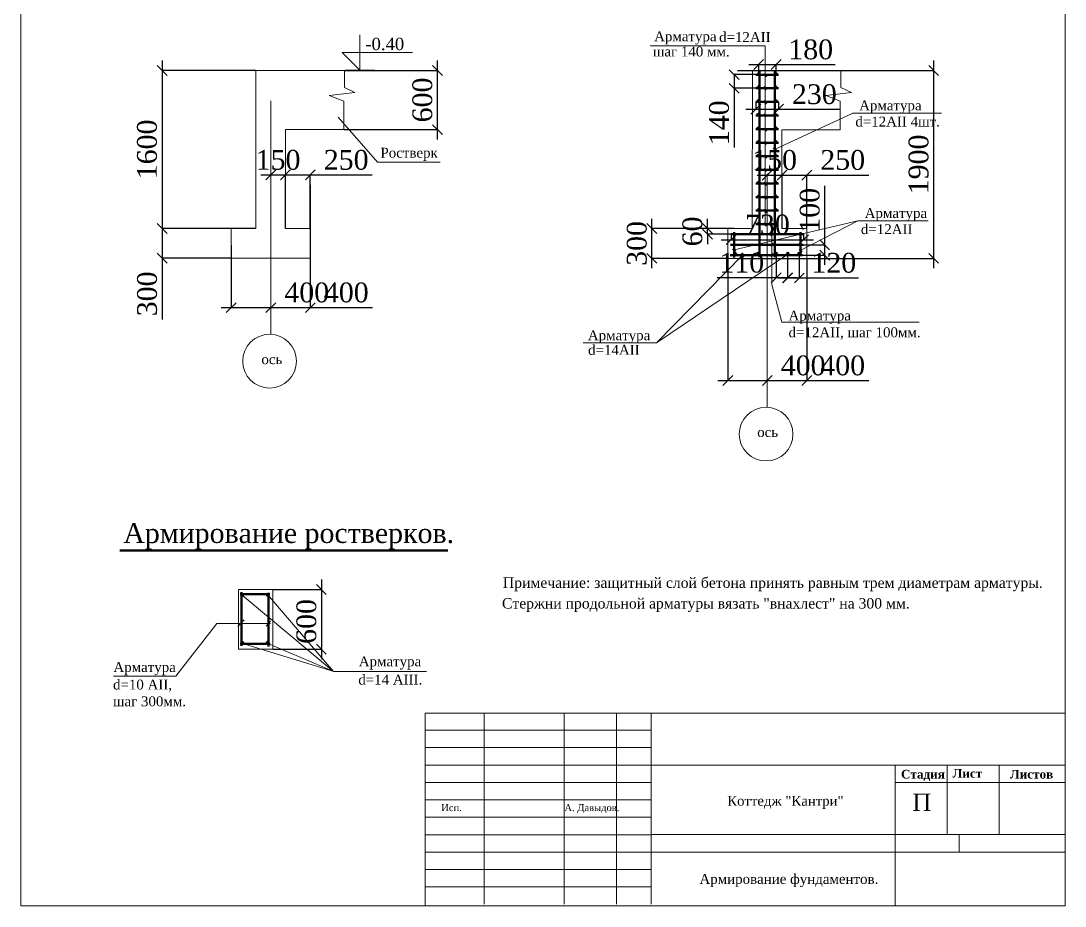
# Model space of a CAD drawing. Extents: x 1526320 to 3332998, y -546296 to 333165.
# Drawn here: x 1635852 to 1646413, y -540591 to -531638 of the extents above; entities that cross this region are included whole.
import ezdxf

# ---------------------------------------------------------------- set-up
doc = ezdxf.new("R2010")
doc.units = 0
doc.header["$LTSCALE"] = 500
doc.header["$MEASUREMENT"] = 0
doc.layers.get('0').update_dxf_attribs({"linetype": 'CONTINUOUS', "lineweight": 0})
for name, color, linetype, lineweight in [('Для печати', 250, 'CONTINUOUS', 0), ('КР. ф-ты сечения', 3, 'CONTINUOUS', 5), ('Рамка и штамп', 252, 'CONTINUOUS', 15)]:
    doc.layers.add(name, color=color, linetype=linetype, lineweight=lineweight)
doc.styles.add('NAKLON', font='TIMESBD.TTF', dxfattribs={"height": 500})
doc.styles.get("Standard").update_dxf_attribs({"font": 'TIMES.TTF', "height": 150})
doc.dimstyles.new('ISO-25', dxfattribs={"dimtxt": 300, "dimasz": 100, "dimexe": 0, "dimexo": 0, "dimgap": 50, "dimtad": 1, "dimdec": 0, "dimrnd": 10, "dimtxsty": 'Standard', "dimblk": 'OBLIQUE', "dimcen": 100, "dimdle": 100, "dimadec": 0, "dimazin": 0, "dimtfac": 1, "dimtdec": 0, "dimtmove": 0, "dimatfit": 3, "dimldrblk": 'OBLIQUE', "dimfxl": 0, "dimarcsym": 0})

# ---------------------------------------------------------------- blocks, each defined once
blk = doc.blocks.new('_Oblique')
at = {"color": 0, "linetype": 'ByBlock', "lineweight": -2}
blk.add_line((-0.5, -0.5), (0.5, 0.5), dxfattribs=at)
blk = doc.blocks.new('*D788')
at = {"layer": 'Для печати', "color": 0, "linetype": 'Continuous', "lineweight": -2, "ltscale": 0.13}
for p, q in [((1643001, -534035), (1643001, -535276)), ((1642901, -535276), (1643401, -535276)), ((1643401, -535275), (1643401, -535276)), ((1643401, -535276), (1644028, -535276))]:
    blk.add_line(p, q, dxfattribs=at)
at = {"layer": 'Для печати', "color": 0, "linetype": 'Continuous', "lineweight": -2, "ltscale": 0.13, "xscale": 100, "yscale": 100, "zscale": 100, "rotation": 180}
blk.add_blockref('_Oblique', (1643001, -535276), dxfattribs=at)
at = {"layer": 'Для печати', "color": 0, "linetype": 'Continuous', "lineweight": -2, "ltscale": 0.13, "xscale": 100, "yscale": 100, "zscale": 100}
blk.add_blockref('_Oblique', (1643401, -535276), dxfattribs=at)
at = {"layer": 'Для печати', "color": 0, "linetype": 'Continuous', "lineweight": 9, "ltscale": 0.13, "insert": (1643764, -535124), "char_height": 200, "attachment_point": 5}
blk.add_mtext('400', dxfattribs=at)
blk = doc.blocks.new('*D789')
at = {"layer": 'Для печати', "color": 0, "linetype": 'Continuous', "lineweight": -2, "ltscale": 0.13}
for p, q in [((1643800, -534036), (1643800, -535276)), ((1643301, -535276), (1643800, -535276)), ((1643401, -535275), (1643401, -535276)), ((1643800, -535276), (1644427, -535276))]:
    blk.add_line(p, q, dxfattribs=at)
at = {"layer": 'Для печати', "color": 0, "linetype": 'Continuous', "lineweight": -2, "ltscale": 0.13, "xscale": 100, "yscale": 100, "zscale": 100, "rotation": 180}
blk.add_blockref('_Oblique', (1643401, -535276), dxfattribs=at)
at = {"layer": 'Для печати', "color": 0, "linetype": 'Continuous', "lineweight": -2, "ltscale": 0.13, "xscale": 100, "yscale": 100, "zscale": 100}
blk.add_blockref('_Oblique', (1643800, -535276), dxfattribs=at)
at = {"layer": 'Для печати', "color": 0, "linetype": 'Continuous', "lineweight": 9, "ltscale": 0.13, "insert": (1644164, -535124), "char_height": 200, "attachment_point": 5}
blk.add_mtext('400', dxfattribs=at)
blk = doc.blocks.new('*D790')
at = {"layer": 'КР. ф-ты сечения', "color": 0, "linetype": 'Continuous', "lineweight": -2, "ltscale": 0.13}
for p, q in [((1643982, -533903), (1643982, -533305)), ((1643755, -533903), (1643982, -533903)), ((1643982, -534107), (1643982, -533903)), ((1643755, -534007), (1643982, -534007))]:
    blk.add_line(p, q, dxfattribs=at)
at = {"layer": 'КР. ф-ты сечения', "color": 0, "linetype": 'Continuous', "lineweight": -2, "ltscale": 0.13, "xscale": 100, "yscale": 100, "zscale": 100}
for p, rotation in [((1643982, -533903), 90), ((1643982, -534007), 270)]:
    blk.add_blockref('_Oblique', p, dxfattribs=dict(at, rotation=rotation))
at = {"layer": 'КР. ф-ты сечения', "color": 0, "linetype": 'Continuous', "lineweight": 9, "ltscale": 0.13, "insert": (1643831, -533554), "char_height": 200, "attachment_point": 5, "rotation": 90}
blk.add_mtext('100', dxfattribs=at)
blk = doc.blocks.new('*D791')
at = {"layer": 'КР. ф-ты сечения', "color": 0, "linetype": 'Continuous', "lineweight": -2, "ltscale": 0.13}
for p, q in [((1643492, -533995), (1643492, -534237)), ((1643606, -533997), (1643606, -534237)), ((1643492, -534237), (1642894, -534237)), ((1643706, -534237), (1643492, -534237))]:
    blk.add_line(p, q, dxfattribs=at)
at = {"layer": 'КР. ф-ты сечения', "color": 0, "linetype": 'Continuous', "lineweight": -2, "ltscale": 0.13, "xscale": 100, "yscale": 100, "zscale": 100, "rotation": 180}
blk.add_blockref('_Oblique', (1643492, -534237), dxfattribs=at)
at = {"layer": 'КР. ф-ты сечения', "color": 0, "linetype": 'Continuous', "lineweight": -2, "ltscale": 0.13, "xscale": 100, "yscale": 100, "zscale": 100}
blk.add_blockref('_Oblique', (1643606, -534237), dxfattribs=at)
at = {"layer": 'КР. ф-ты сечения', "color": 0, "linetype": 'Continuous', "lineweight": 9, "ltscale": 0.13, "insert": (1643143, -534085), "char_height": 200, "attachment_point": 5}
blk.add_mtext('110', dxfattribs=at)
blk = doc.blocks.new('*D792')
at = {"layer": 'КР. ф-ты сечения', "color": 0, "linetype": 'Continuous', "lineweight": -2, "ltscale": 0.13}
for p, q in [((1643607, -533996), (1643607, -534238)), ((1643725, -533996), (1643725, -534238)), ((1643507, -534238), (1643725, -534238)), ((1643725, -534238), (1644323, -534238))]:
    blk.add_line(p, q, dxfattribs=at)
at = {"layer": 'КР. ф-ты сечения', "color": 0, "linetype": 'Continuous', "lineweight": -2, "ltscale": 0.13, "xscale": 100, "yscale": 100, "zscale": 100, "rotation": 180}
blk.add_blockref('_Oblique', (1643607, -534238), dxfattribs=at)
at = {"layer": 'КР. ф-ты сечения', "color": 0, "linetype": 'Continuous', "lineweight": -2, "ltscale": 0.13, "xscale": 100, "yscale": 100, "zscale": 100}
blk.add_blockref('_Oblique', (1643725, -534238), dxfattribs=at)
at = {"layer": 'КР. ф-ты сечения', "color": 0, "linetype": 'Continuous', "lineweight": 9, "ltscale": 0.13, "insert": (1644074, -534086), "char_height": 200, "attachment_point": 5}
blk.add_mtext('120', dxfattribs=at)
blk = doc.blocks.new('*D793')
at = {"layer": 'КР. ф-ты сечения', "color": 0, "linetype": 'Continuous', "lineweight": -2, "ltscale": 0.13}
for p, q in [((1642936, -533851), (1643868, -533851)), ((1643036, -533796), (1643036, -533851)), ((1643768, -533796), (1643768, -533851))]:
    blk.add_line(p, q, dxfattribs=at)
at = {"layer": 'КР. ф-ты сечения', "color": 0, "linetype": 'Continuous', "lineweight": -2, "ltscale": 0.13, "xscale": 100, "yscale": 100, "zscale": 100, "rotation": 180}
blk.add_blockref('_Oblique', (1643036, -533851), dxfattribs=at)
at = {"layer": 'КР. ф-ты сечения', "color": 0, "linetype": 'Continuous', "lineweight": -2, "ltscale": 0.13, "xscale": 100, "yscale": 100, "zscale": 100}
blk.add_blockref('_Oblique', (1643768, -533851), dxfattribs=at)
at = {"layer": 'КР. ф-ты сечения', "color": 0, "linetype": 'Continuous', "lineweight": 9, "ltscale": 0.13, "insert": (1643402, -533699), "char_height": 200, "attachment_point": 5}
blk.add_mtext('730', dxfattribs=at)
blk = doc.blocks.new('*D794')
at = {"layer": 'КР. ф-ты сечения', "color": 0, "linetype": 'Continuous', "lineweight": -2, "ltscale": 0.13}
for p, q in [((1643285, -532458), (1643285, -532532)), ((1643514, -532458), (1643514, -532532)), ((1643185, -532532), (1643514, -532532)), ((1643514, -532532), (1644140, -532532))]:
    blk.add_line(p, q, dxfattribs=at)
at = {"layer": 'КР. ф-ты сечения', "color": 0, "linetype": 'Continuous', "lineweight": -2, "ltscale": 0.13, "xscale": 100, "yscale": 100, "zscale": 100, "rotation": 180}
blk.add_blockref('_Oblique', (1643285, -532532), dxfattribs=at)
at = {"layer": 'КР. ф-ты сечения', "color": 0, "linetype": 'Continuous', "lineweight": -2, "ltscale": 0.13, "xscale": 100, "yscale": 100, "zscale": 100}
blk.add_blockref('_Oblique', (1643514, -532532), dxfattribs=at)
at = {"layer": 'КР. ф-ты сечения', "color": 0, "linetype": 'Continuous', "lineweight": 9, "ltscale": 0.13, "insert": (1643877, -532381), "char_height": 200, "attachment_point": 5}
blk.add_mtext('230', dxfattribs=at)
blk = doc.blocks.new('*D795')
at = {"layer": 'КР. ф-ты сечения', "color": 0, "linetype": 'Continuous', "lineweight": -2, "ltscale": 0.13}
for p, q in [((1643214, -532080), (1643491, -532080)), ((1643314, -532173), (1643314, -532080)), ((1643491, -532173), (1643491, -532080)), ((1643491, -532080), (1644089, -532080))]:
    blk.add_line(p, q, dxfattribs=at)
at = {"layer": 'КР. ф-ты сечения', "color": 0, "linetype": 'Continuous', "lineweight": -2, "ltscale": 0.13, "xscale": 100, "yscale": 100, "zscale": 100, "rotation": 180}
blk.add_blockref('_Oblique', (1643314, -532080), dxfattribs=at)
at = {"layer": 'КР. ф-ты сечения', "color": 0, "linetype": 'Continuous', "lineweight": -2, "ltscale": 0.13, "xscale": 100, "yscale": 100, "zscale": 100}
blk.add_blockref('_Oblique', (1643491, -532080), dxfattribs=at)
at = {"layer": 'КР. ф-ты сечения', "color": 0, "linetype": 'Continuous', "lineweight": 9, "ltscale": 0.13, "insert": (1643840, -531928), "char_height": 200, "attachment_point": 5}
blk.add_mtext('180', dxfattribs=at)
blk = doc.blocks.new('*D796')
at = {"layer": 'КР. ф-ты сечения', "color": 0, "linetype": 'Continuous', "lineweight": -2, "ltscale": 0.13}
for p, q in [((1643293, -532182), (1643066, -532182)), ((1643066, -532182), (1643066, -532420)), ((1643293, -532320), (1643066, -532320)), ((1643066, -532320), (1643066, -532918))]:
    blk.add_line(p, q, dxfattribs=at)
at = {"layer": 'КР. ф-ты сечения', "color": 0, "linetype": 'Continuous', "lineweight": -2, "ltscale": 0.13, "xscale": 100, "yscale": 100, "zscale": 100}
for p, rotation in [((1643066, -532182), 90), ((1643066, -532320), 270)]:
    blk.add_blockref('_Oblique', p, dxfattribs=dict(at, rotation=rotation))
at = {"layer": 'КР. ф-ты сечения', "color": 0, "linetype": 'Continuous', "lineweight": 9, "ltscale": 0.13, "insert": (1642914, -532669), "char_height": 200, "attachment_point": 5, "rotation": 90}
blk.add_mtext('140', dxfattribs=at)
blk = doc.blocks.new('*D797')
at = {"layer": 'Для печати', "color": 0, "linetype": 'Continuous', "lineweight": -2, "ltscale": 0.13}
for p, q in [((1643450, -533198), (1643801, -533198)), ((1643550, -533739), (1643550, -533198)), ((1643801, -533739), (1643801, -533198)), ((1643801, -533198), (1644427, -533198))]:
    blk.add_line(p, q, dxfattribs=at)
at = {"layer": 'Для печати', "color": 0, "linetype": 'Continuous', "lineweight": -2, "ltscale": 0.13, "xscale": 100, "yscale": 100, "zscale": 100, "rotation": 180}
blk.add_blockref('_Oblique', (1643550, -533198), dxfattribs=at)
at = {"layer": 'Для печати', "color": 0, "linetype": 'Continuous', "lineweight": -2, "ltscale": 0.13, "xscale": 100, "yscale": 100, "zscale": 100}
blk.add_blockref('_Oblique', (1643801, -533198), dxfattribs=at)
at = {"layer": 'Для печати', "color": 0, "linetype": 'Continuous', "lineweight": 9, "ltscale": 0.13, "insert": (1644164, -533046), "char_height": 200, "attachment_point": 5}
blk.add_mtext('250', dxfattribs=at)
blk = doc.blocks.new('*D798')
at = {"layer": 'Для печати', "color": 0, "linetype": 'Continuous', "lineweight": -2, "ltscale": 0.13}
for p, q in [((1643300, -533198), (1643650, -533198)), ((1643400, -533185), (1643400, -533198)), ((1643550, -533739), (1643550, -533198))]:
    blk.add_line(p, q, dxfattribs=at)
at = {"layer": 'Для печати', "color": 0, "linetype": 'Continuous', "lineweight": -2, "ltscale": 0.13, "xscale": 100, "yscale": 100, "zscale": 100, "rotation": 180}
blk.add_blockref('_Oblique', (1643400, -533198), dxfattribs=at)
at = {"layer": 'Для печати', "color": 0, "linetype": 'Continuous', "lineweight": -2, "ltscale": 0.13, "xscale": 100, "yscale": 100, "zscale": 100}
blk.add_blockref('_Oblique', (1643550, -533198), dxfattribs=at)
at = {"layer": 'Для печати', "color": 0, "linetype": 'Continuous', "lineweight": 9, "ltscale": 0.13, "insert": (1643475, -533046), "char_height": 200, "attachment_point": 5}
blk.add_mtext('150', dxfattribs=at)
blk = doc.blocks.new('*D799')
at = {"layer": 'КР. ф-ты сечения', "color": 0, "linetype": 'Continuous', "lineweight": -2, "ltscale": 0.13}
for p, q in [((1645084, -534140), (1645084, -532040)), ((1643099, -532140), (1645084, -532140)), ((1643099, -534040), (1645084, -534040))]:
    blk.add_line(p, q, dxfattribs=at)
at = {"layer": 'КР. ф-ты сечения', "color": 0, "linetype": 'Continuous', "lineweight": -2, "ltscale": 0.13, "xscale": 100, "yscale": 100, "zscale": 100}
for p, rotation in [((1645084, -532140), 90), ((1645084, -534040), 270)]:
    blk.add_blockref('_Oblique', p, dxfattribs=dict(at, rotation=rotation))
at = {"layer": 'КР. ф-ты сечения', "color": 0, "linetype": 'Continuous', "lineweight": 0, "ltscale": 0.13, "insert": (1644932, -533090), "char_height": 200, "attachment_point": 5, "rotation": 90}
blk.add_mtext('1900', dxfattribs=at)
blk = doc.blocks.new('*D800')
at = {"layer": 'Для печати', "color": 0, "linetype": 'Continuous', "lineweight": -2, "ltscale": 0.13}
for p, q in [((1642234, -534140), (1642234, -533639)), ((1643001, -533739), (1642234, -533739)), ((1643001, -534040), (1642234, -534040))]:
    blk.add_line(p, q, dxfattribs=at)
at = {"layer": 'Для печати', "color": 0, "linetype": 'Continuous', "lineweight": -2, "ltscale": 0.13, "xscale": 100, "yscale": 100, "zscale": 100}
for p, rotation in [((1642234, -533739), 90), ((1642234, -534040), 270)]:
    blk.add_blockref('_Oblique', p, dxfattribs=dict(at, rotation=rotation))
at = {"layer": 'Для печати', "color": 0, "linetype": 'Continuous', "lineweight": 9, "ltscale": 0.13, "insert": (1642082, -533889), "char_height": 200, "attachment_point": 5, "rotation": 90}
blk.add_mtext('300', dxfattribs=at)
blk = doc.blocks.new('*D801')
at = {"layer": 'Для печати', "color": 0, "linetype": 'Continuous', "lineweight": -2, "ltscale": 0.13}
for p, q in [((1642796, -533739), (1642796, -533639)), ((1643065, -533739), (1642796, -533739)), ((1642796, -533796), (1642796, -533739)), ((1643065, -533796), (1642796, -533796)), ((1642796, -533796), (1642796, -533896))]:
    blk.add_line(p, q, dxfattribs=at)
at = {"layer": 'Для печати', "color": 0, "linetype": 'Continuous', "lineweight": -2, "ltscale": 0.13, "xscale": 100, "yscale": 100, "zscale": 100}
for p, rotation in [((1642796, -533739), 270), ((1642796, -533796), 90)]:
    blk.add_blockref('_Oblique', p, dxfattribs=dict(at, rotation=rotation))
at = {"layer": 'Для печати', "color": 0, "linetype": 'Continuous', "lineweight": 9, "ltscale": 0.13, "insert": (1642644, -533768), "char_height": 200, "attachment_point": 5, "rotation": 90}
blk.add_mtext('60', dxfattribs=at)
blk = doc.blocks.new('*D802')
at = {"layer": 'Для печати', "color": 0, "linetype": 'Continuous', "lineweight": -2, "ltscale": 0.13}
for p, q in [((1638779, -533298), (1638779, -534538)), ((1638279, -534538), (1638779, -534538)), ((1638379, -534537), (1638379, -534538)), ((1638779, -534538), (1639407, -534538))]:
    blk.add_line(p, q, dxfattribs=at)
at = {"layer": 'Для печати', "color": 0, "linetype": 'Continuous', "lineweight": -2, "ltscale": 0.13, "xscale": 100, "yscale": 100, "zscale": 100, "rotation": 180}
blk.add_blockref('_Oblique', (1638379, -534538), dxfattribs=at)
at = {"layer": 'Для печати', "color": 0, "linetype": 'Continuous', "lineweight": -2, "ltscale": 0.13, "xscale": 100, "yscale": 100, "zscale": 100}
blk.add_blockref('_Oblique', (1638779, -534538), dxfattribs=at)
at = {"layer": 'Для печати', "color": 0, "linetype": 'Continuous', "lineweight": 9, "ltscale": 0.13, "insert": (1639143, -534386), "char_height": 200, "attachment_point": 5}
blk.add_mtext('400', dxfattribs=at)
blk = doc.blocks.new('*D803')
at = {"layer": 'Для печати', "color": 0, "linetype": 'Continuous', "lineweight": -2, "ltscale": 0.13}
for p, q in [((1637979, -533908), (1637979, -534538)), ((1637879, -534538), (1638379, -534538)), ((1638379, -534537), (1638379, -534538)), ((1638379, -534538), (1639007, -534538))]:
    blk.add_line(p, q, dxfattribs=at)
at = {"layer": 'Для печати', "color": 0, "linetype": 'Continuous', "lineweight": -2, "ltscale": 0.13, "xscale": 100, "yscale": 100, "zscale": 100, "rotation": 180}
blk.add_blockref('_Oblique', (1637979, -534538), dxfattribs=at)
at = {"layer": 'Для печати', "color": 0, "linetype": 'Continuous', "lineweight": -2, "ltscale": 0.13, "xscale": 100, "yscale": 100, "zscale": 100}
blk.add_blockref('_Oblique', (1638379, -534538), dxfattribs=at)
at = {"layer": 'Для печати', "color": 0, "linetype": 'Continuous', "lineweight": 9, "ltscale": 0.13, "insert": (1638743, -534386), "char_height": 200, "attachment_point": 5}
blk.add_mtext('400', dxfattribs=at)
blk = doc.blocks.new('*D804')
at = {"layer": 'Для печати', "color": 0, "linetype": 'Continuous', "lineweight": -2, "ltscale": 0.13}
for p, q in [((1638427, -533196), (1638779, -533196)), ((1638527, -533737), (1638527, -533196)), ((1638779, -533738), (1638779, -533196)), ((1638779, -533196), (1639405, -533196))]:
    blk.add_line(p, q, dxfattribs=at)
at = {"layer": 'Для печати', "color": 0, "linetype": 'Continuous', "lineweight": -2, "ltscale": 0.13, "xscale": 100, "yscale": 100, "zscale": 100, "rotation": 180}
blk.add_blockref('_Oblique', (1638527, -533196), dxfattribs=at)
at = {"layer": 'Для печати', "color": 0, "linetype": 'Continuous', "lineweight": -2, "ltscale": 0.13, "xscale": 100, "yscale": 100, "zscale": 100}
blk.add_blockref('_Oblique', (1638779, -533196), dxfattribs=at)
at = {"layer": 'Для печати', "color": 0, "linetype": 'Continuous', "lineweight": 9, "ltscale": 0.13, "insert": (1639142, -533045), "char_height": 200, "attachment_point": 5}
blk.add_mtext('250', dxfattribs=at)
blk = doc.blocks.new('*D805')
at = {"layer": 'Для печати', "color": 0, "linetype": 'Continuous', "lineweight": -2, "ltscale": 0.13}
for p, q in [((1638279, -533196), (1638627, -533196)), ((1638379, -533184), (1638379, -533196)), ((1638527, -533737), (1638527, -533196))]:
    blk.add_line(p, q, dxfattribs=at)
at = {"layer": 'Для печати', "color": 0, "linetype": 'Continuous', "lineweight": -2, "ltscale": 0.13, "xscale": 100, "yscale": 100, "zscale": 100, "rotation": 180}
blk.add_blockref('_Oblique', (1638379, -533196), dxfattribs=at)
at = {"layer": 'Для печати', "color": 0, "linetype": 'Continuous', "lineweight": -2, "ltscale": 0.13, "xscale": 100, "yscale": 100, "zscale": 100}
blk.add_blockref('_Oblique', (1638527, -533196), dxfattribs=at)
at = {"layer": 'Для печати', "color": 0, "linetype": 'Continuous', "lineweight": 9, "ltscale": 0.13, "insert": (1638453, -533045), "char_height": 200, "attachment_point": 5}
blk.add_mtext('150', dxfattribs=at)
blk = doc.blocks.new('*D806')
at = {"layer": 'КР. ф-ты сечения', "color": 0, "linetype": 'Continuous', "lineweight": -2, "ltscale": 0.13}
for p, q in [((1637280, -532039), (1637280, -533837)), ((1638229, -532139), (1637280, -532139)), ((1638226, -533737), (1637280, -533737))]:
    blk.add_line(p, q, dxfattribs=at)
at = {"layer": 'КР. ф-ты сечения', "color": 0, "linetype": 'Continuous', "lineweight": -2, "ltscale": 0.13, "xscale": 100, "yscale": 100, "zscale": 100}
for p, rotation in [((1637280, -532139), 90), ((1637280, -533737), 270)]:
    blk.add_blockref('_Oblique', p, dxfattribs=dict(at, rotation=rotation))
at = {"layer": 'КР. ф-ты сечения', "color": 0, "linetype": 'Continuous', "lineweight": 9, "ltscale": 0.13, "insert": (1637128, -532938), "char_height": 200, "attachment_point": 5, "rotation": 90}
blk.add_mtext('1600', dxfattribs=at)
blk = doc.blocks.new('*D807')
at = {"layer": 'КР. ф-ты сечения', "color": 0, "linetype": 'Continuous', "lineweight": -2, "ltscale": 0.13}
for p, q in [((1637280, -533637), (1637280, -534039)), ((1637980, -533737), (1637280, -533737)), ((1637980, -534039), (1637280, -534039)), ((1637280, -534039), (1637280, -534659))]:
    blk.add_line(p, q, dxfattribs=at)
at = {"layer": 'КР. ф-ты сечения', "color": 0, "linetype": 'Continuous', "lineweight": -2, "ltscale": 0.13, "xscale": 100, "yscale": 100, "zscale": 100}
for p, rotation in [((1637280, -533737), 90), ((1637280, -534039), 270)]:
    blk.add_blockref('_Oblique', p, dxfattribs=dict(at, rotation=rotation))
at = {"layer": 'КР. ф-ты сечения', "color": 0, "linetype": 'Continuous', "lineweight": 9, "ltscale": 0.13, "insert": (1637129, -534399), "char_height": 200, "attachment_point": 5, "rotation": 90}
blk.add_mtext('300', dxfattribs=at)
blk = doc.blocks.new('*D808')
at = {"layer": 'Для печати', "color": 0, "linetype": 'Continuous', "lineweight": -2, "ltscale": 0.13}
for p, q in [((1638891, -537289), (1638891, -538092)), ((1638399, -537389), (1638891, -537389)), ((1638400, -537992), (1638891, -537992))]:
    blk.add_line(p, q, dxfattribs=at)
at = {"layer": 'Для печати', "color": 0, "linetype": 'Continuous', "lineweight": -2, "ltscale": 0.13, "xscale": 100, "yscale": 100, "zscale": 100}
for p, rotation in [((1638891, -537389), 90), ((1638891, -537992), 270)]:
    blk.add_blockref('_Oblique', p, dxfattribs=dict(at, rotation=rotation))
at = {"layer": 'Для печати', "color": 0, "linetype": 'Continuous', "lineweight": 0, "ltscale": 0.13, "insert": (1638740, -537712), "char_height": 200, "attachment_point": 5, "rotation": 90}
blk.add_mtext('600', dxfattribs=at)
blk = doc.blocks.new('*D809')
at = {"layer": 'КР. ф-ты сечения', "color": 0, "linetype": 'Continuous', "lineweight": -2, "ltscale": 0.13}
for p, q in [((1640065, -532838), (1640065, -532039)), ((1639120, -532139), (1640065, -532139)), ((1639120, -532738), (1640065, -532738))]:
    blk.add_line(p, q, dxfattribs=at)
at = {"layer": 'КР. ф-ты сечения', "color": 0, "linetype": 'Continuous', "lineweight": -2, "ltscale": 0.13, "xscale": 100, "yscale": 100, "zscale": 100}
for p, rotation in [((1640065, -532139), 90), ((1640065, -532738), 270)]:
    blk.add_blockref('_Oblique', p, dxfattribs=dict(at, rotation=rotation))
at = {"layer": 'КР. ф-ты сечения', "color": 0, "linetype": 'Continuous', "lineweight": 9, "ltscale": 0.13, "insert": (1639913, -532438), "char_height": 200, "attachment_point": 5, "rotation": 90}
blk.add_mtext('600', dxfattribs=at)

msp = doc.modelspace()

# ---------------------------------------------------------------- hatches: boundary and pattern name
at = {"layer": 'КР. ф-ты сечения', "linetype": 'Continuous', "lineweight": 50, "ltscale": 0.13}
h = msp.add_hatch(dxfattribs=at)
h.set_pattern_fill('ANSI31', color=5, scale=1100, angle=135, style=0)
h.set_pattern_definition([(180, (-10393.24, 1867.38), (-3e-14, -137.5), [])])
h.paths.add_polyline_path([(1643514.2, -533809.7), (1643285.5, -533809.6), (1643285.3, -532156), (1643513.6, -532156)])

# ---------------------------------------------------------------- linework, layer by layer
at = {"layer": 'Для печати', "color": 5, "linetype": 'Continuous', "lineweight": 50}
for p, q in [((1643322.3, -532150.8), (1643322.3, -534028.9)), ((1643395.5, -532200.6), (1643369.7, -532172.7)), ((1643478.8, -532148.3), (1643478.9, -534026.9)), ((1643392.9, -532332.8), (1643367.1, -532304.9)), ((1643393, -532475.7), (1643367.2, -532447.8)), ((1643390.5, -532609.5), (1643364.8, -532581.6)), ((1643396.7, -532749.8), (1643371, -532722)), ((1643394.2, -532886.2), (1643368.5, -532858.4)), ((1643490.3, -532950.1), (1643464.5, -532922.2)), ((1643395.6, -533023.6), (1643369.9, -532995.7)), ((1643393.6, -533158.8), (1643367.9, -533131)), ((1643393.6, -533298.1), (1643367.9, -533270.2)), ((1643394.6, -533436.3), (1643368.9, -533408.4)), ((1643396.6, -533574.5), (1643370.9, -533546.6)), ((1643064.9, -533775), (1643064.9, -534031.3)), ((1643392.7, -533711.8), (1643366.9, -533683.9)), ((1643462.2, -533782.4), (1643434.4, -533808.1)), ((1643736.1, -533775), (1643736.1, -534017.7)), ((1643768.4, -533795.8), (1643035.7, -533795.8)), ((1643762.7, -533902.5), (1643030, -533902.5)), ((1643079, -533970.5), (1643053.2, -533942.6)), ((1643462.4, -533993.1), (1643434.6, -534018.8)), ((1643462.9, -533888.9), (1643435.1, -533914.6)), ((1643751.3, -533975.7), (1643725.6, -533947.9)), ((1643758.9, -534006.7), (1643026.2, -534006.7)), ((1643165.7, -534021.8), (1643139.9, -533993.9)), ((1636853.7, -536994.8), (1640168.4, -536994.8)), ((1638368.1, -537435.1), (1638071, -537435.1)), ((1638081.7, -537416.3), (1638081.7, -537959.1)), ((1638357.7, -537421), (1638357.7, -537964.6)), ((1638071, -537937.8), (1638374.6, -537937.8))]:
    msp.add_line(p, q, dxfattribs=at)
at = {"layer": 'Для печати', "color": 5, "linetype": 'Continuous', "lineweight": 9}
for p, q in [((1638379, -532447.2), (1638379, -534806.3)), ((1643480.9, -532934.5), (1644259, -532573.3)), ((1644262, -532572.1), (1645162.7, -532572.1)), ((1643400.5, -533185.1), (1643400.5, -535544.2)), ((1643064.9, -533955.2), (1644317.5, -533660.4)), ((1644317.5, -533660.4), (1643733.9, -533961)), ((1644317.9, -533660.2), (1645027.4, -533660.2)), ((1643447.7, -533770.2), (1643447.7, -534305)), ((1643610.5, -533997.5), (1642279.5, -534893.3)), ((1642279.5, -534893.3), (1643149.8, -534006.2)), ((1643447.7, -534305), (1643548.7, -534684.7)), ((1643548.7, -534684.7), (1644936.3, -534684.7)), ((1642279.5, -534893.2), (1641537.8, -534893.2)), ((1639015, -538218.4), (1638091.3, -537445.8)), ((1638346.3, -537440.2), (1639015, -538218.4)), ((1637834.4, -537732.7), (1637417.6, -538265.4)), ((1637834, -537732.6), (1638375.7, -537731.8)), ((1638110.6, -537694.9), (1638046.8, -537762.9)), ((1638374.9, -537709.5), (1638331.9, -537760.8)), ((1638084.4, -537931.2), (1639015.9, -538218.7)), ((1639015.9, -538218.7), (1638350.2, -537934.8)), ((1636787.7, -538266), (1637417.6, -538265.1))]:
    msp.add_line(p, q, dxfattribs=at)
at = {"layer": 'Для печати', "color": 5, "linetype": 'Continuous', "lineweight": 0}
msp.add_line((1639015.6, -538217.9), (1639953.2, -538217.9), dxfattribs=at)
at = {"layer": 'Для печати', "color": 5, "linetype": 'Continuous', "lineweight": 9}
msp.add_lwpolyline([(1638053.4, -537390), (1638398.6, -537390), (1638398.6, -537992.4), (1638053.4, -537992.4)], close=True, dxfattribs=at)
at = {"layer": 'Для печати', "color": 5, "linetype": 'Continuous', "lineweight": 50}
for centre, radius in [((1643313.7, -532174.3), 7.22), ((1643490, -532173.3), 7.22), ((1643312.2, -532309.8), 7.22), ((1643488.5, -532308.8), 7.22), ((1643310.7, -532447.5), 7.22), ((1643487, -532446.5), 7.22), ((1643305.9, -532586.1), 7.22), ((1643482.2, -532585.1), 7.22), ((1643309.5, -532722.6), 7.22), ((1643485.8, -532721.7), 7.22), ((1643309.9, -532860.9), 7.22), ((1643486.2, -532859.9), 7.22), ((1643309.2, -532999.1), 7.22), ((1643485.5, -532998.1), 7.22), ((1643309, -533135.5), 7.22), ((1643485.3, -533134.5), 7.22), ((1643311.3, -533274.2), 7.22), ((1643487.6, -533273.2), 7.22), ((1643312.4, -533412.3), 7.22), ((1643488.7, -533411.3), 7.22), ((1643311.2, -533549.7), 7.22), ((1643487.5, -533548.7), 7.22), ((1643310.6, -533687.4), 7.22), ((1643486.9, -533686.4), 7.22), ((1643077.5, -533997.3), 10.3), ((1643309.9, -533994.7), 10.3), ((1643491.8, -533994.1), 10.3), ((1643607.8, -533994.9), 10.3), ((1643722.7, -533994.7), 10.3), ((1638091.5, -537444), 8.87), ((1638348, -537444.1), 8.87), ((1638090.6, -537928.5), 8.87), ((1638347.1, -537927.2), 8.87)]:
    msp.add_circle(centre, radius, dxfattribs=at)
at = {"layer": 'Для печати', "color": 5, "linetype": 'Continuous', "lineweight": 9, "ltscale": 0.13}
for centre in [(1638367.3, -535079.5), (1643388.8, -535817.5)]:
    msp.add_circle(centre, 271.7, dxfattribs=at)
at = {"layer": 'КР. ф-ты сечения', "color": 5, "linetype": 'Continuous', "lineweight": 15}
for p, q in [((1639281.6, -532137.8), (1639281.6, -531777.8)), ((1639281.6, -532137.8), (1639101.6, -531957.8)), ((1639101.6, -531957.8), (1639812.7, -531957.8)), ((1639133.7, -532137.8), (1639429.4, -532137.8))]:
    msp.add_line(p, q, dxfattribs=at)
at = {"layer": 'КР. ф-ты сечения', "color": 5, "linetype": 'Continuous', "lineweight": 9, "ltscale": 0.13}
for points in [[(1643380.6, -533708.4), (1643380.6, -531889), (1642215.3, -531889)], [(1638229, -532138.6), (1638527.7, -532138.6), (1639123.6, -532138.6), (1639123.6, -532311.9), (1639230, -532361.9), (1638970.2, -532393.2), (1639117.3, -532449.5), (1639117.3, -532737.4), (1638527.2, -532737.4), (1638527.2, -533737.5), (1638778.8, -533737.5), (1638778.8, -534039.3), (1637979.3, -534039.3), (1637979.3, -533737.7), (1638228, -533737.7), (1638229, -532138.5)], [(1643250.6, -532139.8), (1643549.2, -532139.8), (1644145.1, -532139.8), (1644145.1, -532313.1), (1644251.5, -532363.2), (1643991.7, -532394.5), (1644138.8, -532450.8), (1644138.8, -532738.6), (1643548.8, -532738.6), (1643548.8, -533738.8), (1643800.3, -533738.8), (1643800.3, -534040.5), (1643000.9, -534040.5), (1643000.9, -533738.9), (1643249.5, -533738.9), (1643250.5, -532139.8)], [(1639060.5, -532611.4), (1639458.8, -533067.4), (1640093.3, -533067.4)]]:
    msp.add_lwpolyline(points, dxfattribs=at)
at = {"layer": 'Рамка и штамп', "color": 5, "linetype": 'Continuous', "lineweight": 15}
for p, q in [((1640538.3, -540572.3), (1640538.6, -538636.3)), ((1641347.9, -540572.4), (1641348.2, -538636.4)), ((1641875.9, -540572.5), (1641876.2, -538636.5)), ((1642227.9, -540572.5), (1642228.2, -538636.5)), ((1639940.2, -538812.2), (1642228.2, -538812.5)), ((1639940.2, -539164.2), (1642228.2, -539164.5)), ((1639940.1, -539340.2), (1642228.1, -539340.5)), ((1644692.8, -539341.2), (1646412.5, -539341.5)), ((1639940.1, -539692.2), (1642228.1, -539692.5)), ((1639940, -539868.2), (1642228, -539868.5)), ((1639940, -540044.2), (1646413.3, -540045.2)), ((1639940, -540220.2), (1642228, -540220.5)), ((1639940, -540396.2), (1642228, -540396.5))]:
    msp.add_line(p, q, dxfattribs=at)
at = {"layer": 'Рамка и штамп', "color": 5, "linetype": 'Continuous', "lineweight": 15, "ltscale": 0.13}
for p, q in [((1642226, -538986.6), (1639941, -538986.6)), ((1639948.9, -539163.9), (1646412.5, -539163.9)), ((1644692.9, -539163.6), (1644692.9, -540590.6)), ((1645219.7, -539163.6), (1645219.7, -539866.9)), ((1645746.5, -539163.6), (1645746.5, -539866.9)), ((1639944.5, -539517), (1642228.2, -539517)), ((1642228.6, -539866.9), (1644690.4, -539866.9)), ((1644690.4, -539866.9), (1646413.3, -539866.9)), ((1645341.3, -539866.9), (1645341.3, -540043.9))]:
    msp.add_line(p, q, dxfattribs=at)
at = {"layer": 'Рамка и штамп', "color": 5, "linetype": 'Continuous', "lineweight": 0}
msp.add_lwpolyline([(1635851.8, -525790.4), (1646413.4, -525790.4), (1646413.4, -540588), (1635851.8, -540588)], close=True, dxfattribs=at)
at = {"layer": 'Рамка и штамп', "color": 5, "linetype": 'Continuous', "lineweight": 15}
msp.add_lwpolyline([(1646413, -540586.7), (1639940, -540586.7), (1639940, -538637.8), (1646413, -538638.1)], close=True, dxfattribs=at)

# ---------------------------------------------------------------- texts
at = {"layer": 'Для печати', "color": 5, "linetype": 'Continuous', "lineweight": 9}
for s, height, p in [('Арматура', 100, (1642256.9, -531844.3)), ('d=12AII', 100, (1642913.5, -531851.6)), ('шаг 140 мм.', 100, (1642244.3, -531998)), ('Арматура', 100, (1644330.4, -532543.1)), ('d=12AII 4шт.', 100, (1644291.9, -532706.6)), ('Ростверк', 100, (1639488.6, -533021.4)), ('Арматура', 100, (1644386.4, -533631.2)), ('d=12AII', 100, (1644347.8, -533794.7)), ('Арматура', 100, (1643616.1, -534668.3)), ('d=12AII, шаг 100мм.', 100, (1643616.1, -534838.1)), ('Арматура', 100, (1641586.3, -534867.6)), ('d=14AII', 100, (1641588.7, -535015.2)), ('ось', 100, (1638284.5, -535109.9)), ('ось', 100, (1643299.2, -535846.5)), (' Примечание: защитный слой бетона принять равным трем диаметрам арматуры.', 105, (1640687.5, -537372)), ('Стержни продольной арматуры вязать "внахлест" на 300 мм.', 105, (1640717.5, -537581.1)), ('Арматура', 100, (1639269.5, -538165.4)), ('Арматура', 100, (1636787.6, -538222.7))]:
    msp.add_text(s, height=height, dxfattribs=at).set_placement(p)
at = {"layer": 'Для печати', "color": 5, "linetype": 'Continuous', "lineweight": 0}
for s, height, p in [('Армирование ростверков.', 200, (1636887.7, -536918.2)), ('d=10 AII,', 100, (1636783.5, -538399.9)), ('d=14 AIII.', 100, (1639264.3, -538350.3)), ('шаг 300мм.', 100, (1636783.5, -538569.7))]:
    msp.add_text(s, height=height, dxfattribs=at).set_placement(p)
at = {"layer": 'КР. ф-ты сечения', "color": 5, "linetype": 'Continuous', "lineweight": 15}
msp.add_text('-0.40', height=125, dxfattribs=at).set_placement((1639335.8, -531934.4))
at = {"layer": 'Рамка и штамп', "color": 5, "linetype": 'Continuous', "lineweight": 15, "ltscale": 0.13, "style": 'NAKLON'}
for s, p in [('Стадия', (1644753.6, -539300.5)), ('Лист', (1645274.3, -539292)), ('Листов', (1645854.9, -539300.5))]:
    msp.add_text(s, height=88, dxfattribs=at).set_placement(p)
at = {"layer": 'Рамка и штамп', "color": 5, "linetype": 'Continuous', "lineweight": 9}
msp.add_text('Коттедж "Кантри"', height=99, dxfattribs=at).set_placement((1642995.8, -539575.2))
at = {"layer": 'Рамка и штамп', "color": 5, "linetype": 'Continuous', "lineweight": 15}
for s, height, p in [('П', 176, (1644868.6, -539628.7)), ('Исп.', 70.4, (1640104, -539629.8)), ('А. Давыдов.', 70.4, (1641349.5, -539629.8)), ('Армирование фундаментов.', 100, (1642715, -540365.7))]:
    msp.add_text(s, height=height, dxfattribs=at).set_placement(p)

# ---------------------------------------------------------------- dimensions: what is measured, and where the dimension line sits
at = {"layer": 'Для печати', "color": 5, "linetype": 'Continuous', "lineweight": 9}
for base, p1, p2, picture, middle in [((1638527.2, -533196.4), (1638378.6, -533183.9), (1638527.2, -533737.3), '*D805', (1638452.9, -533196.4)), ((1643550.3, -533197.6), (1643400.2, -533185.2), (1643550.3, -533739), '*D798', (1643475.3, -533197.6))]:
    dim = msp.add_linear_dim(base=base, p1=p1, p2=p2, dimstyle='ISO-25', dxfattribs=at)
    dim.commit()
    dim.dimension.update_dxf_attribs({"geometry": picture, "text_midpoint": middle, "dimtype": 160})
for base, p1, p2, picture, middle in [((1638779.1, -533196.4), (1638527.2, -533737.3), (1638779.1, -533737.8), '*D804', (1639142.1, -533044.7)), ((1643800.6, -533197.7), (1643550.3, -533739), (1643800.6, -533739), '*D797', (1644163.6, -533045.9)), ((1638779.1, -534538.1), (1638379, -534537.3), (1638779.1, -533298), '*D802', (1639143, -534386.4)), ((1638379, -534538.1), (1637979.4, -533908.2), (1638379, -534537.3), '*D803', (1638742.9, -534386.4)), ((1643400.5, -535276.1), (1643001.3, -534035.5), (1643400.5, -535275.3), '*D788', (1643764.4, -535124.4)), ((1643799.7, -535276.1), (1643400.5, -535275.3), (1643799.7, -534036), '*D789', (1644163.6, -535124.4))]:
    dim = msp.add_linear_dim(base=base, p1=p1, p2=p2, dimstyle='ISO-25', dxfattribs=at)
    dim.commit()
    dim.dimension.update_dxf_attribs({"geometry": picture, "text_midpoint": middle})
for base, p1, p2, picture, middle in [((1642233.7, -533739.1), (1643000.6, -534039.9), (1643000.6, -533739.1), '*D800', (1642233.7, -533889.5)), ((1642796.1, -533738.8), (1643065.2, -533796.4), (1643065.2, -533738.8), '*D801', (1642796.1, -533767.6))]:
    dim = msp.add_linear_dim(base=base, p1=p1, p2=p2, angle=90, dimstyle='ISO-25', dxfattribs=at)
    dim.commit()
    dim.dimension.update_dxf_attribs({"geometry": picture, "text_midpoint": middle, "dimtype": 160})
at = {"layer": 'Для печати', "color": 5, "linetype": 'Continuous', "lineweight": 0}
dim = msp.add_linear_dim(base=(1638891.5, -537992.1), p1=(1638398.6, -537388.7), p2=(1638399.9, -537992.1), angle=90, dimstyle='ISO-25', dxfattribs=at)
dim.commit()
dim.dimension.update_dxf_attribs({"geometry": '*D808', "text_midpoint": (1638891.5, -537712.4), "dimtype": 160})
at = {"layer": 'КР. ф-ты сечения', "color": 5, "linetype": 'Continuous', "lineweight": 9, "ltscale": 0.13}
for base, p1, p2, picture, middle in [((1643490.7, -532079.9), (1643314.5, -532173.3), (1643490.7, -532173.3), '*D795', (1643839.6, -531928.2)), ((1643513.8, -532532.4), (1643285.4, -532458), (1643513.8, -532458), '*D794', (1643876.8, -532380.7)), ((1643768.4, -533851.1), (1643035.7, -533795.8), (1643768.4, -533795.8), '*D793', (1643402.1, -533699.1)), ((1643491.6, -534237.2), (1643606.4, -533996.5), (1643491.6, -533994.6), '*D791', (1643142.7, -534085.4)), ((1643725.2, -534237.8), (1643606.6, -533995.7), (1643725.2, -533995.7), '*D792', (1644074.1, -534086.1))]:
    dim = msp.add_linear_dim(base=base, p1=p1, p2=p2, dimstyle='ISO-25', dxfattribs=at)
    dim.commit()
    dim.dimension.update_dxf_attribs({"geometry": picture, "text_midpoint": middle})
for base, p1, p2, picture, middle in [((1637279.9, -533737.3), (1638229, -532138.5), (1638225.5, -533737.3), '*D806', (1637128.1, -532937.9)), ((1643982.4, -533902.7), (1643754.7, -534006.8), (1643754.7, -533902.7), '*D790', (1643830.6, -533553.8)), ((1637280.34, -534038.8207), (1637980.2503, -533737.2727), (1637980.2503, -534038.8207), '*D807', (1637128.6097, -534399.0586))]:
    dim = msp.add_linear_dim(base=base, p1=p1, p2=p2, angle=90, dimstyle='ISO-25', dxfattribs=at)
    dim.commit()
    dim.dimension.update_dxf_attribs({"geometry": picture, "text_midpoint": middle})
dim = msp.add_aligned_dim(p1=(1639120, -532737.6), p2=(1639120, -532139), distance=-944.7, dimstyle='ISO-25', dxfattribs=at)
dim.commit()
dim.dimension.update_dxf_attribs({"geometry": '*D809', "text_midpoint": (1639913, -532438.3)})
at = {"layer": 'КР. ф-ты сечения', "color": 5, "linetype": 'Continuous', "lineweight": 0, "ltscale": 0.13}
dim = msp.add_linear_dim(base=(1645083.6, -532139.8), p1=(1643098.9, -534039.9), p2=(1643098.9, -532139.8), angle=90, dimstyle='ISO-25', dxfattribs=at)
dim.commit()
dim.dimension.update_dxf_attribs({"geometry": '*D799', "text_midpoint": (1644931.6, -533089.8)})
at = {"layer": 'КР. ф-ты сечения', "color": 5, "linetype": 'Continuous', "lineweight": 9, "ltscale": 0.13}
dim = msp.add_linear_dim(base=(1643065.9, -532182.2), p1=(1643292.5, -532320.1), p2=(1643292.5, -532182.2), angle=90, dimstyle='ISO-25', dxfattribs=at)
dim.commit()
dim.dimension.update_dxf_attribs({"geometry": '*D796', "text_midpoint": (1643065.9, -532669), "dimtype": 160})

doc.saveas('drawing.dxf')
